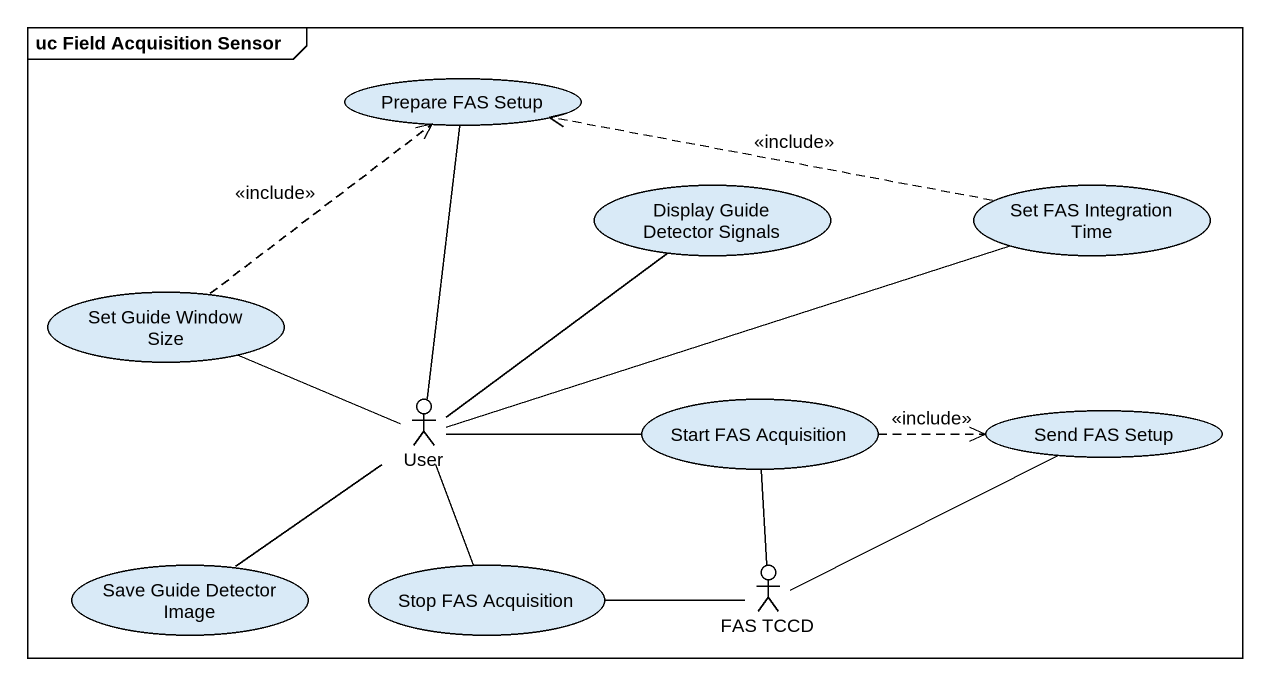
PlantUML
@startuml
mainframe uc Field Acquisition Sensor
usecase "Prepare FAS Setup" as Prepare_FAS_Setup
usecase "Display Guide Detector Signals" as Display_Guide_Detector
usecase "Set FAS Integration Time" as Set_FAS_Integration_Time
usecase "Set Guide Window Size" as Set_Guide_Window_Size
actor User
usecase "Start FAS Acquisition" as Start_FAS_Acquisition
usecase "Send FAS Setup" as Send_FAS_Setup
usecase "Save Guide Detector Image" as Save_Guide_Detector_Image
usecase "Stop FAS Acquisition" as Stop_FAS_Acquisition
actor "FAS TCCD" as FAS_TCCD
Set_FAS_Integration_Time .left.> Prepare_FAS_Setup : <<include>>
Set_Guide_Window_Size .up.> Prepare_FAS_Setup : <<include>>
User -up- Prepare_FAS_Setup
User -up- Display_Guide_Detector
User -right- Set_FAS_Integration_Time
User -left- Set_Guide_Window_Size
User -right- Start_FAS_Acquisition
User -- Save_Guide_Detector_Image
User -- Stop_FAS_Acquisition
Start_FAS_Acquisition .right.> Send_FAS_Setup : <<include>>
Start_FAS_Acquisition -- FAS_TCCD
Send_FAS_Setup -left- FAS_TCCD
Stop_FAS_Acquisition -right- FAS_TCCD
@enduml
